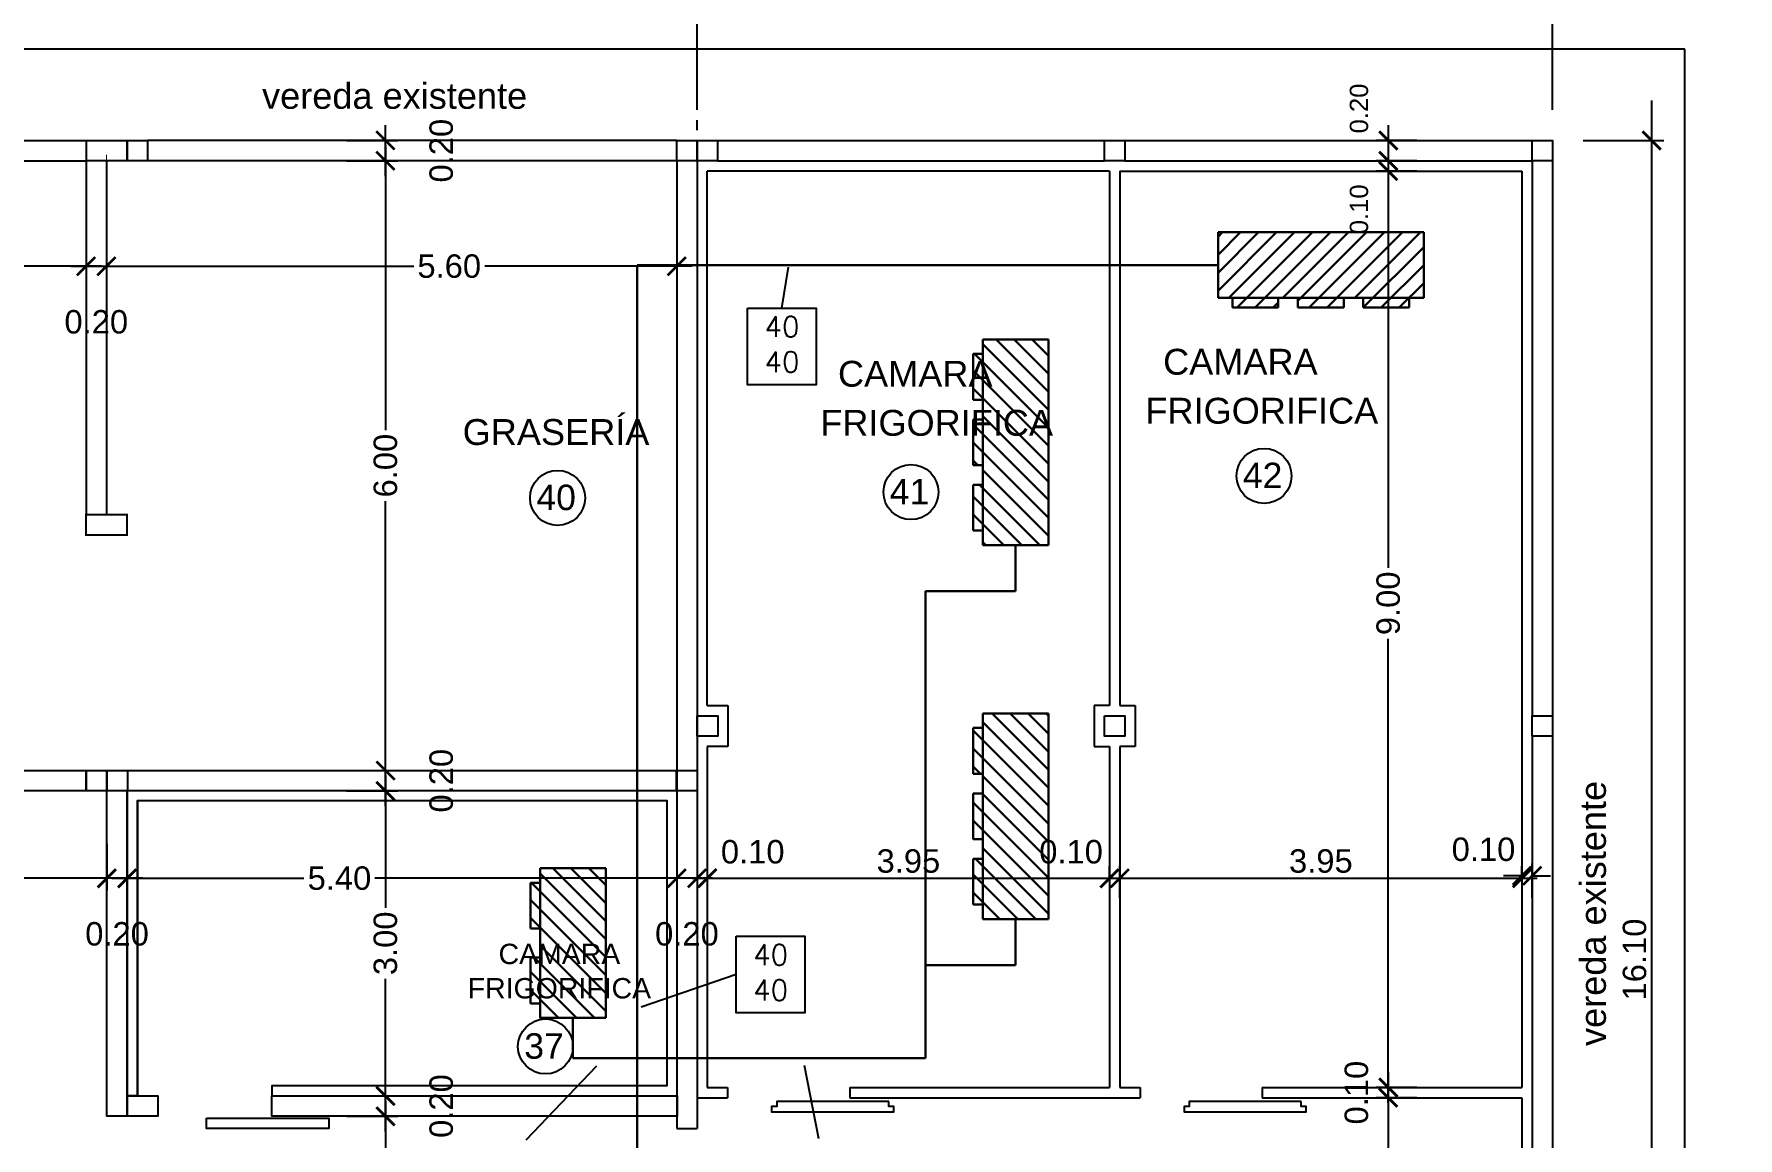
# Model space of a CAD drawing. Extents: x -106 to 115, y -156 to 65.
# Drawn here: x -2.61 to 14.12, y -19.81 to -8.97 of the extents above; entities that cross this region are included whole.
import ezdxf
from ezdxf.enums import TextEntityAlignment as Align

# ---------------------------------------------------------------- set-up
doc = ezdxf.new("R2010")
doc.units = 0
doc.header["$LTSCALE"] = 100
doc.header["$MEASUREMENT"] = 0
doc.layers.get('0').update_dxf_attribs({"color": 9, "linetype": 'CONTINUOUS'})
doc.layers.get('DEFPOINTS').update_dxf_attribs({"color": 9, "linetype": 'CONTINUOUS'})
for name, color, linetype in [('COTAS', 9, 'CONTINUOUS'), ('IFA-MEDIA 02', 32, 'CONTINUOUS'), ('MUROS', 9, 'CONTINUOUS'), ('texto', 9, 'CONTINUOUS'), ('UNTITLED-1', 9, 'CONTINUOUS')]:
    doc.layers.add(name, color=color, linetype=linetype)
doc.layers.add('IFA-MEDIA 01', color=20, linetype='CONTINUOUS', lineweight=30)
doc.styles.get("Standard").update_dxf_attribs({"font": 'arial.ttf'})
doc.dimstyles.get("Standard").update_dxf_attribs({"dimtxt": 0.23, "dimasz": 0.18, "dimexe": 0.12, "dimexo": 0.2, "dimgap": 0.05, "dimtad": 0, "dimzin": 0, "dimdsep": 46, "dimtxsty": 'Standard', "dimblk": 'ARCHTICK', "dimcen": 0.09, "dimdle": 0.15, "dimadec": 0, "dimazin": 0, "dimtfac": 1, "dimtofl": 0, "dimtmove": 2, "dimatfit": 3, "dimfxl": 1, "dimtolj": 1, "dimtzin": 0, "dimarcsym": 0})

# ---------------------------------------------------------------- blocks, each defined once
blk = doc.blocks.new('_ARCHTICK')
at = {"color": 0, "linetype": 'ByBlock', "const_width": 0.15}
blk.add_lwpolyline([(-0.5, -0.5), (0.5, 0.5)], dxfattribs=at)
blk = doc.blocks.new('*D1')
at = {"color": 0, "linetype": 'Continuous', "lineweight": -2, "transparency": 16777216}
for p, q in [((13.276, -9.862), (13.276, -26.249)), ((12.603, -10.012), (13.396, -10.012)), ((12.603, -26.099), (13.396, -26.099))]:
    blk.add_line(p, q, dxfattribs=at)
at = {"layer": 'DEFPOINTS', "color": 0, "linetype": 'Continuous', "transparency": 16777216}
for p in [(12.303, -10.012), (12.303, -26.099), (13.276, -26.099)]:
    blk.add_point(p, dxfattribs=at)
at = {"color": 0, "linetype": 'Continuous', "lineweight": -2, "transparency": 16777216, "xscale": 0.18, "yscale": 0.18, "zscale": 0.18}
for p, rotation in [((13.276, -10.012), 90), ((13.276, -26.099), 270)]:
    blk.add_blockref('_ARCHTICK', p, dxfattribs=dict(at, rotation=rotation))
at = {"color": 0, "linetype": 'Continuous', "transparency": 16777216, "insert": (13.109, -18.055), "char_height": 0.23, "attachment_point": 5, "rotation": 90}
blk.add_mtext('\\A1;16.10', dxfattribs=at)
blk = doc.blocks.new('*D2')
at = {"color": 0, "linetype": 'Continuous', "lineweight": -2, "transparency": 16777216}
for p, q in [((3.903, -9.712), (3.903, -8.42)), ((12.303, -9.712), (12.303, -8.42)), ((12.453, -8.54), (3.753, -8.54))]:
    blk.add_line(p, q, dxfattribs=at)
at = {"layer": 'DEFPOINTS', "color": 0, "linetype": 'Continuous', "transparency": 16777216}
for p in [(3.903, -8.54), (3.903, -10.012), (12.303, -10.012)]:
    blk.add_point(p, dxfattribs=at)
at = {"color": 0, "linetype": 'Continuous', "lineweight": -2, "transparency": 16777216, "xscale": 0.18, "yscale": 0.18, "zscale": 0.18, "rotation": 180}
blk.add_blockref('_ARCHTICK', (3.903, -8.54), dxfattribs=at)
at = {"color": 0, "linetype": 'Continuous', "lineweight": -2, "transparency": 16777216, "xscale": 0.18, "yscale": 0.18, "zscale": 0.18}
blk.add_blockref('_ARCHTICK', (12.303, -8.54), dxfattribs=at)
at = {"color": 0, "linetype": 'Continuous', "transparency": 16777216, "insert": (8.103, -8.372), "char_height": 0.23, "attachment_point": 5}
blk.add_mtext('\\A1;8.40', dxfattribs=at)
blk = doc.blocks.new('*D3')
at = {"color": 0, "linetype": 'Continuous', "lineweight": -2, "transparency": 16777216}
for p, q in [((7.953, -17.264), (7.953, -17.137)), ((3.853, -17.257), (8.103, -17.257))]:
    blk.add_line(p, q, dxfattribs=at)
at = {"layer": 'DEFPOINTS', "color": 0, "linetype": 'Continuous', "transparency": 16777216}
for p in [(7.953, -17.257), (4.003, -17.564), (7.953, -17.564)]:
    blk.add_point(p, dxfattribs=at)
at = {"color": 0, "linetype": 'Continuous', "lineweight": -2, "transparency": 16777216, "xscale": 0.18, "yscale": 0.18, "zscale": 0.18, "rotation": 180}
blk.add_blockref('_ARCHTICK', (4.003, -17.257), dxfattribs=at)
at = {"color": 0, "linetype": 'Continuous', "lineweight": -2, "transparency": 16777216, "xscale": 0.18, "yscale": 0.18, "zscale": 0.18}
blk.add_blockref('_ARCHTICK', (7.953, -17.257), dxfattribs=at)
at = {"color": 0, "linetype": 'Continuous', "transparency": 16777216, "insert": (5.978, -17.089), "char_height": 0.23, "attachment_point": 5}
blk.add_mtext('\\A1;3.95', dxfattribs=at)
blk = doc.blocks.new('*D4')
at = {"color": 0, "linetype": 'Continuous', "lineweight": -2, "transparency": 16777216}
for p, q in [((12.003, -17.264), (12.003, -17.137)), ((7.903, -17.257), (12.153, -17.257))]:
    blk.add_line(p, q, dxfattribs=at)
at = {"layer": 'DEFPOINTS', "color": 0, "linetype": 'Continuous', "transparency": 16777216}
for p in [(12.003, -17.257), (8.053, -17.564), (12.003, -17.564)]:
    blk.add_point(p, dxfattribs=at)
at = {"color": 0, "linetype": 'Continuous', "lineweight": -2, "transparency": 16777216, "xscale": 0.18, "yscale": 0.18, "zscale": 0.18, "rotation": 180}
blk.add_blockref('_ARCHTICK', (8.053, -17.257), dxfattribs=at)
at = {"color": 0, "linetype": 'Continuous', "lineweight": -2, "transparency": 16777216, "xscale": 0.18, "yscale": 0.18, "zscale": 0.18}
blk.add_blockref('_ARCHTICK', (12.003, -17.257), dxfattribs=at)
at = {"color": 0, "linetype": 'Continuous', "transparency": 16777216, "insert": (10.028, -17.089), "char_height": 0.23, "attachment_point": 5}
blk.add_mtext('\\A1;3.95', dxfattribs=at)
blk = doc.blocks.new('*D68')
at = {"layer": 'DEFPOINTS', "color": 0, "linetype": 'Continuous', "transparency": 16777216}
for p in [(11.171, -10.312), (10.69, -19.312), (11.171, -19.312)]:
    blk.add_point(p, dxfattribs=at)
at = {"layer": 'texto', "color": 0, "linetype": 'Continuous', "lineweight": -2, "transparency": 16777216}
for p, q in [((10.69, -10.162), (10.69, -14.208)), ((10.971, -10.312), (10.57, -10.312)), ((10.69, -19.462), (10.69, -14.905)), ((10.971, -19.312), (10.57, -19.312))]:
    blk.add_line(p, q, dxfattribs=at)
at = {"layer": 'texto', "color": 0, "linetype": 'Continuous', "lineweight": -2, "transparency": 16777216, "xscale": 0.18, "yscale": 0.18, "zscale": 0.18}
for p, rotation in [((10.69, -10.312), 90), ((10.69, -19.312), 270)]:
    blk.add_blockref('_ARCHTICK', p, dxfattribs=dict(at, rotation=rotation))
at = {"layer": 'texto', "color": 0, "linetype": 'Continuous', "transparency": 16777216, "insert": (10.69, -14.557), "char_height": 0.23, "attachment_point": 5, "rotation": 90}
blk.add_mtext('\\A1;9.00', dxfattribs=at)
blk = doc.blocks.new('*D69')
at = {"layer": 'DEFPOINTS', "color": 0, "linetype": 'Continuous', "transparency": 16777216}
for p in [(11.171, -19.312), (10.69, -19.412), (11.171, -19.412)]:
    blk.add_point(p, dxfattribs=at)
at = {"layer": 'texto', "color": 0, "linetype": 'Continuous', "lineweight": -2, "transparency": 16777216}
for p, q in [((10.69, -19.162), (10.69, -19.562)), ((10.971, -19.312), (10.57, -19.312)), ((10.971, -19.412), (10.57, -19.412))]:
    blk.add_line(p, q, dxfattribs=at)
at = {"layer": 'texto', "color": 0, "linetype": 'Continuous', "lineweight": -2, "transparency": 16777216, "xscale": 0.18, "yscale": 0.18, "zscale": 0.18}
for p, rotation in [((10.69, -19.312), 90), ((10.69, -19.412), 270)]:
    blk.add_blockref('_ARCHTICK', p, dxfattribs=dict(at, rotation=rotation))
at = {"layer": 'texto', "color": 0, "linetype": 'Continuous', "transparency": 16777216, "insert": (10.378, -19.362), "char_height": 0.23, "attachment_point": 5, "rotation": 90}
blk.add_mtext('\\A1;0.10', dxfattribs=at)
blk = doc.blocks.new('*D149')
at = {"layer": 'COTAS', "color": 0, "linetype": 'Continuous', "lineweight": -2, "transparency": 16777216}
for p, q in [((0.843, -19.444), (0.843, -22.497)), ((0.46, -19.594), (0.963, -19.594)), ((0.843, -26.249), (0.843, -23.195)), ((0.46, -26.099), (0.963, -26.099))]:
    blk.add_line(p, q, dxfattribs=at)
at = {"layer": 'DEFPOINTS', "color": 0, "linetype": 'Continuous', "transparency": 16777216}
for p in [(0.26, -19.594), (0.843, -19.594), (0.26, -26.099)]:
    blk.add_point(p, dxfattribs=at)
at = {"layer": 'COTAS', "color": 0, "linetype": 'Continuous', "lineweight": -2, "transparency": 16777216, "xscale": 0.18, "yscale": 0.18, "zscale": 0.18}
for p, rotation in [((0.843, -19.594), 90), ((0.843, -26.099), 270)]:
    blk.add_blockref('_ARCHTICK', p, dxfattribs=dict(at, rotation=rotation))
at = {"layer": 'COTAS', "color": 0, "linetype": 'Continuous', "transparency": 16777216, "insert": (0.843, -22.846), "char_height": 0.23, "attachment_point": 5, "rotation": 90}
blk.add_mtext('\\A1;6.50', dxfattribs=at)
blk = doc.blocks.new('*D150')
at = {"layer": 'COTAS', "color": 0, "linetype": 'Continuous', "lineweight": -2, "transparency": 16777216}
for p, q in [((0.46, -19.394), (0.963, -19.394)), ((0.843, -19.744), (0.843, -19.244)), ((0.46, -19.594), (0.963, -19.594))]:
    blk.add_line(p, q, dxfattribs=at)
at = {"layer": 'DEFPOINTS', "color": 0, "linetype": 'Continuous', "transparency": 16777216}
for p in [(0.26, -19.394), (0.843, -19.394), (0.26, -19.594)]:
    blk.add_point(p, dxfattribs=at)
at = {"layer": 'COTAS', "color": 0, "linetype": 'Continuous', "lineweight": -2, "transparency": 16777216, "xscale": 0.18, "yscale": 0.18, "zscale": 0.18}
for p, rotation in [((0.843, -19.394), 90), ((0.843, -19.594), 270)]:
    blk.add_blockref('_ARCHTICK', p, dxfattribs=dict(at, rotation=rotation))
at = {"layer": 'COTAS', "color": 0, "linetype": 'Continuous', "transparency": 16777216, "insert": (1.391, -19.494), "char_height": 0.23, "attachment_point": 5, "rotation": 90}
blk.add_mtext('\\A1;0.20', dxfattribs=at)
blk = doc.blocks.new('*D151')
at = {"layer": 'COTAS', "color": 0, "linetype": 'Continuous', "lineweight": -2, "transparency": 16777216}
for p, q in [((0.843, -16.249), (0.843, -17.548)), ((0.46, -16.399), (0.963, -16.399)), ((0.843, -19.544), (0.843, -18.244)), ((0.46, -19.394), (0.963, -19.394))]:
    blk.add_line(p, q, dxfattribs=at)
at = {"layer": 'DEFPOINTS', "color": 0, "linetype": 'Continuous', "transparency": 16777216}
for p in [(0.26, -16.399), (0.843, -16.399), (0.26, -19.394)]:
    blk.add_point(p, dxfattribs=at)
at = {"layer": 'COTAS', "color": 0, "linetype": 'Continuous', "lineweight": -2, "transparency": 16777216, "xscale": 0.18, "yscale": 0.18, "zscale": 0.18}
for p, rotation in [((0.843, -16.399), 90), ((0.843, -19.394), 270)]:
    blk.add_blockref('_ARCHTICK', p, dxfattribs=dict(at, rotation=rotation))
at = {"layer": 'COTAS', "color": 0, "linetype": 'Continuous', "transparency": 16777216, "insert": (0.843, -17.896), "char_height": 0.23, "attachment_point": 5, "rotation": 90}
blk.add_mtext('\\A1;3.00', dxfattribs=at)
blk = doc.blocks.new('*D152')
at = {"layer": 'COTAS', "color": 0, "linetype": 'Continuous', "lineweight": -2, "transparency": 16777216}
for p, q in [((0.843, -16.549), (0.843, -16.049)), ((0.46, -16.199), (0.963, -16.199)), ((0.46, -16.399), (0.963, -16.399))]:
    blk.add_line(p, q, dxfattribs=at)
at = {"layer": 'DEFPOINTS', "color": 0, "linetype": 'Continuous', "transparency": 16777216}
for p in [(0.26, -16.199), (0.843, -16.199), (0.26, -16.399)]:
    blk.add_point(p, dxfattribs=at)
at = {"layer": 'COTAS', "color": 0, "linetype": 'Continuous', "lineweight": -2, "transparency": 16777216, "xscale": 0.18, "yscale": 0.18, "zscale": 0.18}
for p, rotation in [((0.843, -16.199), 90), ((0.843, -16.399), 270)]:
    blk.add_blockref('_ARCHTICK', p, dxfattribs=dict(at, rotation=rotation))
at = {"layer": 'COTAS', "color": 0, "linetype": 'Continuous', "transparency": 16777216, "insert": (1.391, -16.299), "char_height": 0.23, "attachment_point": 5, "rotation": 90}
blk.add_mtext('\\A1;0.20', dxfattribs=at)
blk = doc.blocks.new('*D153')
at = {"layer": 'COTAS', "color": 0, "linetype": 'Continuous', "lineweight": -2, "transparency": 16777216}
for p, q in [((0.843, -10.062), (0.843, -12.857)), ((0.46, -10.212), (0.963, -10.212)), ((0.843, -16.349), (0.843, -13.554)), ((0.46, -16.199), (0.963, -16.199))]:
    blk.add_line(p, q, dxfattribs=at)
at = {"layer": 'DEFPOINTS', "color": 0, "linetype": 'Continuous', "transparency": 16777216}
for p in [(0.26, -10.212), (0.843, -10.212), (0.26, -16.199)]:
    blk.add_point(p, dxfattribs=at)
at = {"layer": 'COTAS', "color": 0, "linetype": 'Continuous', "lineweight": -2, "transparency": 16777216, "xscale": 0.18, "yscale": 0.18, "zscale": 0.18}
for p, rotation in [((0.843, -10.212), 90), ((0.843, -16.199), 270)]:
    blk.add_blockref('_ARCHTICK', p, dxfattribs=dict(at, rotation=rotation))
at = {"layer": 'COTAS', "color": 0, "linetype": 'Continuous', "transparency": 16777216, "insert": (0.843, -13.205), "char_height": 0.23, "attachment_point": 5, "rotation": 90}
blk.add_mtext('\\A1;6.00', dxfattribs=at)
blk = doc.blocks.new('*D154')
at = {"layer": 'COTAS', "color": 0, "linetype": 'Continuous', "lineweight": -2, "transparency": 16777216}
for p, q in [((0.843, -10.362), (0.843, -9.862)), ((0.46, -10.012), (0.963, -10.012)), ((0.46, -10.212), (0.963, -10.212))]:
    blk.add_line(p, q, dxfattribs=at)
at = {"layer": 'DEFPOINTS', "color": 0, "linetype": 'Continuous', "transparency": 16777216}
for p in [(0.26, -10.012), (0.843, -10.012), (0.26, -10.212)]:
    blk.add_point(p, dxfattribs=at)
at = {"layer": 'COTAS', "color": 0, "linetype": 'Continuous', "lineweight": -2, "transparency": 16777216, "xscale": 0.18, "yscale": 0.18, "zscale": 0.18}
for p, rotation in [((0.843, -10.012), 90), ((0.843, -10.212), 270)]:
    blk.add_blockref('_ARCHTICK', p, dxfattribs=dict(at, rotation=rotation))
at = {"layer": 'COTAS', "color": 0, "linetype": 'Continuous', "transparency": 16777216, "insert": (1.391, -10.112), "char_height": 0.23, "attachment_point": 5, "rotation": 90}
blk.add_mtext('\\A1;0.20', dxfattribs=at)
blk = doc.blocks.new('*D155')
at = {"layer": 'COTAS', "color": 0, "linetype": 'Continuous', "lineweight": -2, "transparency": 16777216}
for p, q in [((3.703, -16.918), (3.703, -17.377)), ((3.903, -16.918), (3.903, -17.377)), ((4.053, -17.257), (3.553, -17.257))]:
    blk.add_line(p, q, dxfattribs=at)
at = {"layer": 'DEFPOINTS', "color": 0, "linetype": 'Continuous', "transparency": 16777216}
for p in [(3.703, -16.718), (3.903, -16.718), (3.703, -17.257)]:
    blk.add_point(p, dxfattribs=at)
at = {"layer": 'COTAS', "color": 0, "linetype": 'Continuous', "lineweight": -2, "transparency": 16777216, "xscale": 0.18, "yscale": 0.18, "zscale": 0.18, "rotation": 180}
blk.add_blockref('_ARCHTICK', (3.703, -17.257), dxfattribs=at)
at = {"layer": 'COTAS', "color": 0, "linetype": 'Continuous', "lineweight": -2, "transparency": 16777216, "xscale": 0.18, "yscale": 0.18, "zscale": 0.18}
blk.add_blockref('_ARCHTICK', (3.903, -17.257), dxfattribs=at)
at = {"layer": 'COTAS', "color": 0, "linetype": 'Continuous', "transparency": 16777216, "insert": (3.803, -17.804), "char_height": 0.23, "attachment_point": 5}
blk.add_mtext('\\A1;0.20', dxfattribs=at)
blk = doc.blocks.new('*D156')
at = {"layer": 'COTAS', "color": 0, "linetype": 'Continuous', "lineweight": -2, "transparency": 16777216}
for p, q in [((-1.693, -16.918), (-1.693, -17.377)), ((3.703, -16.918), (3.703, -17.377)), ((-1.843, -17.257), (0.042, -17.257)), ((3.853, -17.257), (0.739, -17.257))]:
    blk.add_line(p, q, dxfattribs=at)
at = {"layer": 'DEFPOINTS', "color": 0, "linetype": 'Continuous', "transparency": 16777216}
for p in [(-1.693, -16.718), (3.703, -16.718), (-1.693, -17.257)]:
    blk.add_point(p, dxfattribs=at)
at = {"layer": 'COTAS', "color": 0, "linetype": 'Continuous', "lineweight": -2, "transparency": 16777216, "xscale": 0.18, "yscale": 0.18, "zscale": 0.18, "rotation": 180}
blk.add_blockref('_ARCHTICK', (-1.693, -17.257), dxfattribs=at)
at = {"layer": 'COTAS', "color": 0, "linetype": 'Continuous', "lineweight": -2, "transparency": 16777216, "xscale": 0.18, "yscale": 0.18, "zscale": 0.18}
blk.add_blockref('_ARCHTICK', (3.703, -17.257), dxfattribs=at)
at = {"layer": 'COTAS', "color": 0, "linetype": 'Continuous', "transparency": 16777216, "insert": (0.391, -17.257), "char_height": 0.23, "attachment_point": 5}
blk.add_mtext('\\A1;5.40', dxfattribs=at)
blk = doc.blocks.new('*D157')
at = {"layer": 'COTAS', "color": 0, "linetype": 'Continuous', "lineweight": -2, "transparency": 16777216}
for p, q in [((-1.893, -16.918), (-1.893, -17.377)), ((-1.693, -16.918), (-1.693, -17.377)), ((-1.543, -17.257), (-2.043, -17.257))]:
    blk.add_line(p, q, dxfattribs=at)
at = {"layer": 'DEFPOINTS', "color": 0, "linetype": 'Continuous', "transparency": 16777216}
for p in [(-1.893, -16.718), (-1.693, -16.718), (-1.893, -17.257)]:
    blk.add_point(p, dxfattribs=at)
at = {"layer": 'COTAS', "color": 0, "linetype": 'Continuous', "lineweight": -2, "transparency": 16777216, "xscale": 0.18, "yscale": 0.18, "zscale": 0.18, "rotation": 180}
blk.add_blockref('_ARCHTICK', (-1.893, -17.257), dxfattribs=at)
at = {"layer": 'COTAS', "color": 0, "linetype": 'Continuous', "lineweight": -2, "transparency": 16777216, "xscale": 0.18, "yscale": 0.18, "zscale": 0.18}
blk.add_blockref('_ARCHTICK', (-1.693, -17.257), dxfattribs=at)
at = {"layer": 'COTAS', "color": 0, "linetype": 'Continuous', "transparency": 16777216, "insert": (-1.793, -17.804), "char_height": 0.23, "attachment_point": 5}
blk.add_mtext('\\A1;0.20', dxfattribs=at)
blk = doc.blocks.new('*D158')
at = {"layer": 'COTAS', "color": 0, "linetype": 'Continuous', "lineweight": -2, "transparency": 16777216}
for p, q in [((-5.097, -16.918), (-5.097, -17.377)), ((-1.893, -16.918), (-1.893, -17.377)), ((-5.247, -17.257), (-3.843, -17.257)), ((-1.743, -17.257), (-3.147, -17.257))]:
    blk.add_line(p, q, dxfattribs=at)
at = {"layer": 'DEFPOINTS', "color": 0, "linetype": 'Continuous', "transparency": 16777216}
for p in [(-5.097, -16.718), (-1.893, -16.718), (-5.097, -17.257)]:
    blk.add_point(p, dxfattribs=at)
at = {"layer": 'COTAS', "color": 0, "linetype": 'Continuous', "lineweight": -2, "transparency": 16777216, "xscale": 0.18, "yscale": 0.18, "zscale": 0.18, "rotation": 180}
blk.add_blockref('_ARCHTICK', (-5.097, -17.257), dxfattribs=at)
at = {"layer": 'COTAS', "color": 0, "linetype": 'Continuous', "lineweight": -2, "transparency": 16777216, "xscale": 0.18, "yscale": 0.18, "zscale": 0.18}
blk.add_blockref('_ARCHTICK', (-1.893, -17.257), dxfattribs=at)
at = {"layer": 'COTAS', "color": 0, "linetype": 'Continuous', "transparency": 16777216, "insert": (-3.495, -17.257), "char_height": 0.23, "attachment_point": 5}
blk.add_mtext('\\A1;3.20', dxfattribs=at)
blk = doc.blocks.new('*D167')
at = {"layer": 'COTAS', "color": 0, "linetype": 'Continuous', "lineweight": -2, "transparency": 16777216}
for p, q in [((-9.284, -10.948), (-9.284, -11.367)), ((-2.097, -10.948), (-2.097, -11.367)), ((-9.434, -11.247), (-6.038, -11.247)), ((-1.947, -11.247), (-5.343, -11.247))]:
    blk.add_line(p, q, dxfattribs=at)
at = {"layer": 'DEFPOINTS', "color": 0, "linetype": 'Continuous', "transparency": 16777216}
for p in [(-9.284, -10.748), (-2.097, -10.748), (-2.097, -11.247)]:
    blk.add_point(p, dxfattribs=at)
at = {"layer": 'COTAS', "color": 0, "linetype": 'Continuous', "lineweight": -2, "transparency": 16777216, "xscale": 0.18, "yscale": 0.18, "zscale": 0.18, "rotation": 180}
blk.add_blockref('_ARCHTICK', (-9.284, -11.247), dxfattribs=at)
at = {"layer": 'COTAS', "color": 0, "linetype": 'Continuous', "lineweight": -2, "transparency": 16777216, "xscale": 0.18, "yscale": 0.18, "zscale": 0.18}
blk.add_blockref('_ARCHTICK', (-2.097, -11.247), dxfattribs=at)
at = {"layer": 'COTAS', "color": 0, "linetype": 'Continuous', "transparency": 16777216, "insert": (-5.691, -11.247), "char_height": 0.23, "attachment_point": 5}
blk.add_mtext('\\A1;7.20', dxfattribs=at)
blk = doc.blocks.new('*D168')
at = {"layer": 'COTAS', "color": 0, "linetype": 'Continuous', "lineweight": -2, "transparency": 16777216}
for p, q in [((-2.097, -10.948), (-2.097, -11.367)), ((-1.897, -10.948), (-1.897, -11.367)), ((-2.247, -11.247), (-1.747, -11.247))]:
    blk.add_line(p, q, dxfattribs=at)
at = {"layer": 'DEFPOINTS', "color": 0, "linetype": 'Continuous', "transparency": 16777216}
for p in [(-2.097, -10.748), (-1.897, -10.748), (-1.897, -11.247)]:
    blk.add_point(p, dxfattribs=at)
at = {"layer": 'COTAS', "color": 0, "linetype": 'Continuous', "lineweight": -2, "transparency": 16777216, "xscale": 0.18, "yscale": 0.18, "zscale": 0.18, "rotation": 180}
blk.add_blockref('_ARCHTICK', (-2.097, -11.247), dxfattribs=at)
at = {"layer": 'COTAS', "color": 0, "linetype": 'Continuous', "lineweight": -2, "transparency": 16777216, "xscale": 0.18, "yscale": 0.18, "zscale": 0.18}
blk.add_blockref('_ARCHTICK', (-1.897, -11.247), dxfattribs=at)
at = {"layer": 'COTAS', "color": 0, "linetype": 'Continuous', "transparency": 16777216, "insert": (-1.997, -11.794), "char_height": 0.23, "attachment_point": 5}
blk.add_mtext('\\A1;0.20', dxfattribs=at)
blk = doc.blocks.new('*D169')
at = {"layer": 'COTAS', "color": 0, "linetype": 'Continuous', "lineweight": -2, "transparency": 16777216}
for p, q in [((-1.897, -10.948), (-1.897, -11.367)), ((3.703, -10.948), (3.703, -11.367)), ((-2.047, -11.247), (1.121, -11.247)), ((3.853, -11.247), (1.818, -11.247))]:
    blk.add_line(p, q, dxfattribs=at)
at = {"layer": 'DEFPOINTS', "color": 0, "linetype": 'Continuous', "transparency": 16777216}
for p in [(-1.897, -10.748), (3.703, -10.748), (3.703, -11.247)]:
    blk.add_point(p, dxfattribs=at)
at = {"layer": 'COTAS', "color": 0, "linetype": 'Continuous', "lineweight": -2, "transparency": 16777216, "xscale": 0.18, "yscale": 0.18, "zscale": 0.18, "rotation": 180}
blk.add_blockref('_ARCHTICK', (-1.897, -11.247), dxfattribs=at)
at = {"layer": 'COTAS', "color": 0, "linetype": 'Continuous', "lineweight": -2, "transparency": 16777216, "xscale": 0.18, "yscale": 0.18, "zscale": 0.18}
blk.add_blockref('_ARCHTICK', (3.703, -11.247), dxfattribs=at)
at = {"layer": 'COTAS', "color": 0, "linetype": 'Continuous', "transparency": 16777216, "insert": (1.469, -11.247), "char_height": 0.23, "attachment_point": 5}
blk.add_mtext('\\A1;5.60', dxfattribs=at)
blk = doc.blocks.new('*D244')
at = {"layer": 'DEFPOINTS', "color": 0, "linetype": 'Continuous', "transparency": 16777216}
for p in [(11.171, -19.412), (10.69, -21.212), (11.171, -21.212)]:
    blk.add_point(p, dxfattribs=at)
at = {"layer": 'texto', "color": 0, "linetype": 'Continuous', "lineweight": -2, "transparency": 16777216}
for p, q in [((10.69, -19.262), (10.69, -19.975)), ((10.971, -19.412), (10.57, -19.412)), ((10.69, -21.362), (10.69, -20.65)), ((10.971, -21.212), (10.57, -21.212))]:
    blk.add_line(p, q, dxfattribs=at)
at = {"layer": 'texto', "color": 0, "linetype": 'Continuous', "lineweight": -2, "transparency": 16777216, "xscale": 0.18, "yscale": 0.18, "zscale": 0.18}
for p, rotation in [((10.69, -19.412), 90), ((10.69, -21.212), 270)]:
    blk.add_blockref('_ARCHTICK', p, dxfattribs=dict(at, rotation=rotation))
at = {"layer": 'texto', "color": 0, "linetype": 'Continuous', "transparency": 16777216, "insert": (10.69, -20.312), "char_height": 0.23, "attachment_point": 5, "rotation": 90}
blk.add_mtext('\\A1;1.80', dxfattribs=at)
blk = doc.blocks.new('hx4527')
at = {"layer": 'IFA-MEDIA 01', "linetype": 'Continuous'}
h = blk.add_hatch(dxfattribs=at)
h.set_pattern_fill('ANSI31', color=256)
h.paths.add_polyline_path([(-5.788, -75.927), (-7.808, -75.927), (-7.808, -76.572), (-5.788, -76.572)])
h.paths.add_polyline_path([(-7.216, -76.572), (-7.666, -76.572), (-7.666, -76.667), (-7.216, -76.667)])
h.paths.add_polyline_path([(-6.573, -76.572), (-7.023, -76.572), (-7.023, -76.667), (-6.573, -76.667)])
h.paths.add_polyline_path([(-5.931, -76.572), (-6.381, -76.572), (-6.381, -76.667), (-5.931, -76.667)])
for p, q in [((-7.808, -75.927), (-5.788, -75.927)), ((-7.808, -75.927), (-7.808, -76.572)), ((-7.808, -75.927), (-5.788, -75.927)), ((-5.788, -75.927), (-5.788, -76.572)), ((-5.788, -76.572), (-7.808, -76.572)), ((-7.666, -76.667), (-7.666, -76.572)), ((-7.216, -76.667), (-7.216, -76.572)), ((-7.023, -76.667), (-7.023, -76.572)), ((-6.573, -76.667), (-6.573, -76.572)), ((-6.381, -76.667), (-6.381, -76.572)), ((-5.931, -76.667), (-5.931, -76.572)), ((-7.666, -76.667), (-7.216, -76.667)), ((-7.023, -76.667), (-6.573, -76.667)), ((-6.381, -76.667), (-5.931, -76.667))]:
    blk.add_line(p, q, dxfattribs=at)
blk = doc.blocks.new('4523')
at = {"layer": 'IFA-MEDIA 01', "linetype": 'Continuous'}
h = blk.add_hatch(dxfattribs=at)
h.set_pattern_fill('ANSI31', color=256)
h.paths.add_polyline_path([(13.653, -37.088), (12.183, -37.088), (12.183, -37.733), (13.653, -37.733)])
h.paths.add_polyline_path([(12.775, -37.733), (12.325, -37.733), (12.325, -37.828), (12.775, -37.828)])
h.paths.add_polyline_path([(13.51, -37.733), (13.06, -37.733), (13.06, -37.828), (13.51, -37.828)])
for p, q in [((12.183, -37.088), (13.653, -37.088)), ((12.183, -37.088), (12.183, -37.733)), ((13.653, -37.088), (13.653, -37.733)), ((12.183, -37.733), (13.653, -37.733)), ((12.325, -37.828), (12.325, -37.733)), ((12.775, -37.828), (12.775, -37.733)), ((13.06, -37.828), (13.06, -37.733)), ((13.51, -37.828), (13.51, -37.733)), ((12.325, -37.828), (12.775, -37.828)), ((13.06, -37.828), (13.51, -37.828))]:
    blk.add_line(p, q, dxfattribs=at)

msp = doc.modelspace()

# ---------------------------------------------------------------- linework, layer by layer
at = {"linetype": 'Continuous'}
for p, q in [((13.603, -27.399), (13.603, -9.114)), ((3.903, -9.312), (3.903, -9.212)), ((3.903, -9.512), (3.903, -9.412)), ((3.903, -9.712), (3.903, -9.612)), ((13.278, -10.013), (13.278, -9.62)), ((3.903, -9.912), (3.903, -9.812)), ((-9.284, -10.012), (-2.093, -10.012)), ((3.703, -10.012), (-1.493, -10.012)), ((-9.284, -10.212), (-2.093, -10.212)), ((3.703, -10.212), (-1.493, -10.212)), ((3.703, -10.212), (3.703, -19.715)), ((3.903, -10.212), (3.903, -19.715)), ((4.003, -15.562), (4.003, -10.312)), ((7.953, -10.312), (4.003, -10.312)), ((7.953, -10.312), (7.953, -15.562)), ((8.053, -10.312), (12.003, -10.312)), ((8.053, -10.312), (8.053, -15.562)), ((12.003, -10.312), (12.003, -19.312)), ((4.003, -15.562), (4.205, -15.562)), ((4.205, -15.562), (4.205, -15.962)), ((7.803, -15.562), (7.803, -15.962)), ((7.953, -15.562), (7.803, -15.562)), ((8.053, -15.562), (8.203, -15.562)), ((8.203, -15.562), (8.203, -15.962)), ((4.205, -15.962), (4.003, -15.962)), ((4.003, -15.962), (4.003, -19.312)), ((7.803, -15.962), (7.953, -15.962)), ((7.953, -15.962), (7.953, -19.312)), ((8.203, -15.962), (8.053, -15.962)), ((8.053, -15.962), (8.053, -19.312)), ((8.053, -17.448), (8.053, -17.137)), ((12.003, -17.233), (11.823, -17.233)), ((12.103, -17.448), (12.103, -17.113)), ((12.103, -17.233), (12.283, -17.233)), ((7.803, -17.257), (8.203, -17.257)), ((4.003, -19.312), (4.203, -19.312)), ((4.203, -19.312), (4.203, -19.412)), ((5.403, -19.312), (5.403, -19.412)), ((5.403, -19.312), (7.953, -19.312)), ((8.053, -19.312), (8.253, -19.312)), ((8.253, -19.312), (8.253, -19.412)), ((9.453, -19.312), (9.453, -19.412)), ((9.453, -19.312), (12.003, -19.312)), ((3.903, -19.412), (4.203, -19.412)), ((5.403, -19.412), (8.253, -19.412)), ((9.453, -19.412), (12.003, -19.412)), ((12.003, -19.412), (12.003, -21.212))]:
    msp.add_line(p, q, dxfattribs=at)
for points in [[(-2.093, -10.012), (-1.692, -10.012), (-1.692, -10.212), (-2.093, -10.212)], [(-1.692, -10.012), (-1.493, -10.012), (-1.493, -10.212), (-1.692, -10.212)], [(3.703, -10.012), (3.903, -10.012), (3.903, -10.212), (3.703, -10.212)]]:
    msp.add_lwpolyline(points, close=True, dxfattribs=at)
at = {"linetype": 'Continuous', "flags": 128}
for points in [[(5.785, -19.449), (4.685, -19.449), (4.685, -19.499), (4.635, -19.499), (4.635, -19.549), (5.835, -19.549), (5.835, -19.499), (5.785, -19.499)], [(9.835, -19.449), (8.735, -19.449), (8.735, -19.499), (8.685, -19.499), (8.685, -19.549), (9.885, -19.549), (9.885, -19.499), (9.835, -19.499)]]:
    msp.add_lwpolyline(points, close=True, dxfattribs=at)
at = {"layer": 'COTAS', "linetype": 'Continuous', "flags": 128}
msp.add_lwpolyline([(-1.593, -19.394), (-1.593, -16.494), (3.607, -16.494), (3.607, -19.294), (-0.273, -19.294), (-0.273, -19.394)], dxfattribs=at)
at = {"layer": 'IFA-MEDIA 01', "linetype": 'Continuous'}
for p, q in [((3.316, -64.465), (3.316, -11.235)), ((9.018, -11.235), (3.316, -11.235)), ((7.031, -13.986), (7.031, -14.437)), ((7.031, -14.437), (6.146, -14.437)), ((6.146, -14.437), (6.146, -19.024)), ((7.031, -17.659), (7.031, -18.11)), ((7.031, -18.11), (6.146, -18.11)), ((2.684, -18.629), (2.684, -19.024)), ((2.684, -19.024), (3.316, -19.024)), ((3.316, -19.024), (6.146, -19.024))]:
    msp.add_line(p, q, dxfattribs=at)
at = {"layer": 'IFA-MEDIA 02', "linetype": 'Continuous'}
for p, q in [((4.735, -11.658), (4.802, -11.257)), ((4.287, -18.203), (3.354, -18.523)), ((2.226, -19.827), (2.919, -19.098)), ((5.099, -19.815), (4.957, -19.094))]:
    msp.add_line(p, q, dxfattribs=at)
at = {"layer": 'IFA-MEDIA 02'}
for points in [[(4.398, -11.658), (5.072, -11.658), (5.072, -12.41), (4.398, -12.41)], [(4.287, -17.827), (4.961, -17.827), (4.961, -18.579), (4.287, -18.579)]]:
    msp.add_lwpolyline(points, close=True, dxfattribs=at)
at = {"layer": 'MUROS', "linetype": 'Continuous'}
for p, q in [((4.103, -10.012), (7.903, -10.012)), ((8.103, -10.012), (12.103, -10.012)), ((-2.097, -10.212), (-2.097, -13.686)), ((-1.897, -10.212), (-1.897, -13.686)), ((4.103, -10.212), (7.903, -10.212)), ((8.103, -10.212), (12.103, -10.212)), ((12.103, -10.212), (12.103, -15.662)), ((12.303, -10.212), (12.303, -15.662)), ((12.103, -15.862), (12.103, -21.312)), ((12.303, -15.862), (12.303, -21.312)), ((3.703, -19.715), (3.903, -19.715))]:
    msp.add_line(p, q, dxfattribs=at)
for points in [[(3.903, -10.012), (4.103, -10.012), (4.103, -10.212), (3.903, -10.212)], [(7.903, -10.012), (8.103, -10.012), (8.103, -10.212), (7.903, -10.212)], [(12.103, -10.012), (12.303, -10.012), (12.303, -10.212), (12.103, -10.212)], [(3.905, -15.662), (4.105, -15.662), (4.105, -15.862), (3.905, -15.862)], [(7.903, -15.662), (8.103, -15.662), (8.103, -15.862), (7.903, -15.862)], [(12.103, -15.662), (12.303, -15.662), (12.303, -15.862), (12.103, -15.862)]]:
    msp.add_lwpolyline(points, close=True, dxfattribs=at)
at = {"layer": 'texto', "linetype": 'Continuous'}
for p, q in [((10.69, -9.862), (10.69, -10.362)), ((10.971, -10.012), (10.57, -10.012)), ((10.69, -10.062), (10.69, -10.462)), ((10.971, -10.212), (10.57, -10.212)), ((10.971, -10.212), (10.57, -10.212)), ((10.971, -10.312), (10.57, -10.312))]:
    msp.add_line(p, q, dxfattribs=at)
for centre, radius in [((4.578, -45.728), 110.721), ((9.47, -13.306), 0.27), ((6.003, -13.465), 0.27), ((2.533, -13.522), 0.27), ((2.414, -18.909), 0.27)]:
    msp.add_circle(centre, radius, dxfattribs=at)
at = {"layer": 'UNTITLED-1', "linetype": 'Continuous'}
msp.add_line((13.603, -9.114), (-16.28, -9.114), dxfattribs=at)
at = {"layer": 'UNTITLED-1', "linetype": 'Continuous', "const_width": 0.00762}
msp.add_lwpolyline([(-1.897, -10.15), (-1.897, -11.367)], dxfattribs=at)
at = {"layer": 'UNTITLED-1', "linetype": 'Continuous', "const_width": 0.0203}
msp.add_lwpolyline([(-2.097, -13.686), (-2.097, -13.886), (-1.696, -13.886), (-1.696, -13.686)], close=True, dxfattribs=at)
at = {"layer": 'UNTITLED-1', "linetype": 'Continuous'}
for points in [[(-7.297, -16.2), (-2.097, -16.2), (-2.097, -16.4), (-5.097, -16.4)], [(-1.693, -16.494), (-1.693, -16.394)], [(-1.593, -16.494), (-1.593, -19.394), (-1.693, -19.394), (-1.693, -16.494)]]:
    msp.add_lwpolyline(points, dxfattribs=at)
for points in [[(-2.097, -16.2), (-1.897, -16.2), (-1.897, -16.4), (-2.097, -16.4)], [(-1.893, -16.199), (3.702, -16.199), (3.702, -16.399), (-1.893, -16.399)], [(-1.891, -16.199), (-1.691, -16.199), (-1.691, -16.399), (-1.891, -16.399)], [(3.702, -16.199), (3.902, -16.199), (3.902, -16.399), (3.702, -16.399)], [(-1.893, -16.394), (-1.693, -16.394), (-1.693, -19.594), (-1.893, -19.594)], [(-1.693, -19.394), (-1.393, -19.394), (-1.393, -19.594), (-1.693, -19.594)], [(-0.273, -19.394), (3.707, -19.394), (3.707, -19.594), (-0.273, -19.594)], [(-0.913, -19.614), (0.287, -19.614), (0.287, -19.714), (-0.913, -19.714)]]:
    msp.add_lwpolyline(points, close=True, dxfattribs=at)

# ---------------------------------------------------------------- block references
at = {"linetype": 'Continuous', "xscale": 0.18, "yscale": 0.18, "zscale": 0.18, "rotation": 180}
for p in [(7.953, -17.257), (12.103, -17.233)]:
    msp.add_blockref('_ARCHTICK', p, dxfattribs=at)
at = {"linetype": 'Continuous', "xscale": 0.18, "yscale": 0.18, "zscale": 0.18}
for p in [(8.053, -17.257), (12.003, -17.233)]:
    msp.add_blockref('_ARCHTICK', p, dxfattribs=at)
at = {"layer": 'IFA-MEDIA 01', "linetype": 'Continuous'}
msp.add_blockref('hx4527', (16.826, 65.014), dxfattribs=at)
at = {"layer": 'IFA-MEDIA 01', "linetype": 'Continuous', "rotation": 270}
for name, p in [('hx4527', (83.28, -19.774)), ('hx4527', (83.28, -23.447)), ('4523', (40.095, -4.976))]:
    msp.add_blockref(name, p, dxfattribs=at)
at = {"layer": 'texto', "linetype": 'Continuous', "xscale": 0.18, "yscale": 0.18, "zscale": 0.18}
for p, rotation in [((10.69, -10.012), 90), ((10.69, -10.212), 90), ((10.69, -10.212), 270), ((10.69, -10.312), 270)]:
    msp.add_blockref('_ARCHTICK', p, dxfattribs=dict(at, rotation=rotation))

# ---------------------------------------------------------------- texts
at = {"linetype": 'Continuous', "char_height": 0.23, "attachment_point": 5}
for insert in [(4.449, -16.998), (7.575, -16.998), (11.625, -16.974)]:
    msp.add_mtext('\\A1;0.10', dxfattribs=dict(at, insert=insert))
at = {"layer": 'IFA-MEDIA 02', "char_height": 0.20101, "width": 1.0497, "attachment_point": 1}
for insert in [(4.564, -11.74), (4.564, -12.086), (4.453, -17.909), (4.453, -18.255)]:
    msp.add_mtext('{\\Ftxt.shx|c0;40}', dxfattribs=dict(at, insert=insert))
at = {"layer": 'texto', "linetype": 'Continuous'}
for s, p in [('42', (9.456, -13.426)), ('41', (5.989, -13.585)), ('40', (2.519, -13.642)), ('37', (2.4, -19.029))]:
    msp.add_text(s, height=0.25, dxfattribs=at).set_placement(p, align=Align.CENTER)
at = {"layer": 'texto', "linetype": 'Continuous', "char_height": 0.18, "attachment_point": 5, "rotation": 90}
for s, insert in [('\\A1;0.20', (10.403, -9.698)), ('\\A1;0.10', (10.403, -10.688))]:
    msp.add_mtext(s, dxfattribs=dict(at, insert=insert))
at = {"layer": 'UNTITLED-1'}
for s, p in [('vereda existente', (-0.369, -9.701)), ('CAMARA', (5.286, -12.43)), ('CAMARA', (8.479, -12.312)), ('FRIGORIFICA', (8.305, -12.793)), ('GRASERÍA', (1.601, -13.002)), ('FRIGORIFICA', (5.112, -12.912))]:
    msp.add_text(s, height=0.254, dxfattribs=at).set_placement(p)
msp.add_text('vereda existente', height=0.254, rotation=90, dxfattribs=at).set_placement((12.827, -18.904))
for s, p in [('CAMARA', (2.551, -18.1)), ('FRIGORIFICA', (2.551, -18.437))]:
    msp.add_text(s, height=0.2, dxfattribs=at).set_placement(p, align=Align.CENTER)

# ---------------------------------------------------------------- dimensions: what is measured, and where the dimension line sits
at = {"linetype": 'Continuous'}
for base, p1, p2, override, picture, middle in [((3.903, -8.54), (12.303, -10.012), (3.903, -10.012), {"dimexo": 0.3, "dimtad": 1, "dimtih": 0, "dimtoh": 0, "dimdec": 2, "dimblk1": 'ARCHTICK', "dimblk2": 'ARCHTICK', "dimsah": 1}, '*D2', (8.103, -8.372)), ((7.953, -17.257), (4.003, -17.564), (7.953, -17.564), {"dimexo": 0.3, "dimtad": 1, "dimtih": 0, "dimtoh": 0, "dimdec": 2, "dimblk1": 'ARCHTICK', "dimblk2": 'ARCHTICK', "dimsah": 1, "dimse1": 1}, '*D3', (5.978, -17.089)), ((12.003, -17.257), (8.053, -17.564), (12.003, -17.564), {"dimexo": 0.3, "dimtad": 1, "dimtih": 0, "dimtoh": 0, "dimdec": 2, "dimblk1": 'ARCHTICK', "dimblk2": 'ARCHTICK', "dimsah": 1, "dimse1": 1}, '*D4', (10.028, -17.089))]:
    dim = msp.add_linear_dim(base=base, p1=p1, p2=p2, dimstyle='Standard', override=override, dxfattribs=at)
    dim.commit()
    dim.dimension.update_dxf_attribs({"geometry": picture, "text_midpoint": middle})
dim = msp.add_linear_dim(base=(13.276, -26.099), p1=(12.303, -10.012), p2=(12.303, -26.099), angle=90, text='16.10', dimstyle='Standard', override={"dimexo": 0.3, "dimtad": 1, "dimtih": 0, "dimtoh": 0, "dimdec": 2, "dimblk1": 'ARCHTICK', "dimblk2": 'ARCHTICK', "dimsah": 1}, dxfattribs=at)
dim.commit()
dim.dimension.update_dxf_attribs({"geometry": '*D1', "text_midpoint": (13.109, -18.055)})
at = {"layer": 'COTAS', "linetype": 'Continuous'}
for base, p1, p2, picture, middle in [((0.843, -10.012), (0.26, -10.212), (0.26, -10.012), '*D154', (1.391, -10.112)), ((0.843, -16.199), (0.26, -16.399), (0.26, -16.199), '*D152', (1.391, -16.299)), ((0.843240112, -16.398547276), (0.260061121, -19.393547276), (0.260061121, -16.398547276), '*D151', (0.843240112, -17.896047276)), ((0.843, -19.394), (0.26, -19.594), (0.26, -19.394), '*D150', (1.391, -19.494))]:
    dim = msp.add_linear_dim(base=base, p1=p1, p2=p2, angle=90, dimstyle='Standard', dxfattribs=at)
    dim.commit()
    dim.dimension.update_dxf_attribs({"geometry": picture, "text_midpoint": middle})
for base, p1, p2, text, picture, middle in [((0.843, -10.212), (0.26, -16.199), (0.26, -10.212), '6.00', '*D153', (0.843, -13.205)), ((0.843, -19.594), (0.26, -26.099), (0.26, -19.594), '6.50', '*D149', (0.843, -22.846))]:
    dim = msp.add_linear_dim(base=base, p1=p1, p2=p2, angle=90, text=text, dimstyle='Standard', dxfattribs=at)
    dim.commit()
    dim.dimension.update_dxf_attribs({"geometry": picture, "text_midpoint": middle})
dim = msp.add_linear_dim(base=(-2.097, -11.247), p1=(-9.284, -10.748), p2=(-2.097, -10.748), text='7.20', dimstyle='Standard', dxfattribs=at)
dim.commit()
dim.dimension.update_dxf_attribs({"geometry": '*D167', "text_midpoint": (-5.691, -11.247)})
for base, p1, p2, picture, middle in [((-1.897, -11.247), (-2.097, -10.748), (-1.897, -10.748), '*D168', (-1.997, -11.794)), ((-5.097, -17.257), (-1.893, -16.718), (-5.097, -16.718), '*D158', (-3.495, -17.257)), ((-1.893, -17.257), (-1.693, -16.718), (-1.893, -16.718), '*D157', (-1.793, -17.804)), ((3.703, -17.257), (3.903, -16.718), (3.703, -16.718), '*D155', (3.803, -17.804))]:
    dim = msp.add_linear_dim(base=base, p1=p1, p2=p2, dimstyle='Standard', dxfattribs=at)
    dim.commit()
    dim.dimension.update_dxf_attribs({"geometry": picture, "text_midpoint": middle})
for base, p1, p2, picture, middle in [((3.703, -11.247), (-1.897, -10.748), (3.703, -10.748), '*D169', (1.469, -11.247)), ((-1.693, -17.257), (3.703, -16.718), (-1.693, -16.718), '*D156', (0.391, -17.257))]:
    dim = msp.add_linear_dim(base=base, p1=p1, p2=p2, dimstyle='Standard', dxfattribs=at)
    dim.commit()
    dim.dimension.update_dxf_attribs({"geometry": picture, "text_midpoint": middle, "dimtype": 160})
at = {"layer": 'texto', "linetype": 'Continuous'}
dim = msp.add_linear_dim(base=(10.69, -19.312), p1=(11.171, -10.312), p2=(11.171, -19.312), angle=90, text='9.00', dimstyle='Standard', dxfattribs=at)
dim.commit()
dim.dimension.update_dxf_attribs({"geometry": '*D68', "text_midpoint": (10.69, -14.557), "dimtype": 160})
for base, p1, p2, picture, middle in [((10.69, -19.412), (11.171, -19.312), (11.171, -19.412), '*D69', (10.378, -19.362)), ((10.69, -21.212), (11.171, -19.412), (11.171, -21.212), '*D244', (10.69, -20.312))]:
    dim = msp.add_linear_dim(base=base, p1=p1, p2=p2, angle=90, dimstyle='Standard', dxfattribs=at)
    dim.commit()
    dim.dimension.update_dxf_attribs({"geometry": picture, "text_midpoint": middle})

doc.saveas('drawing.dxf')
